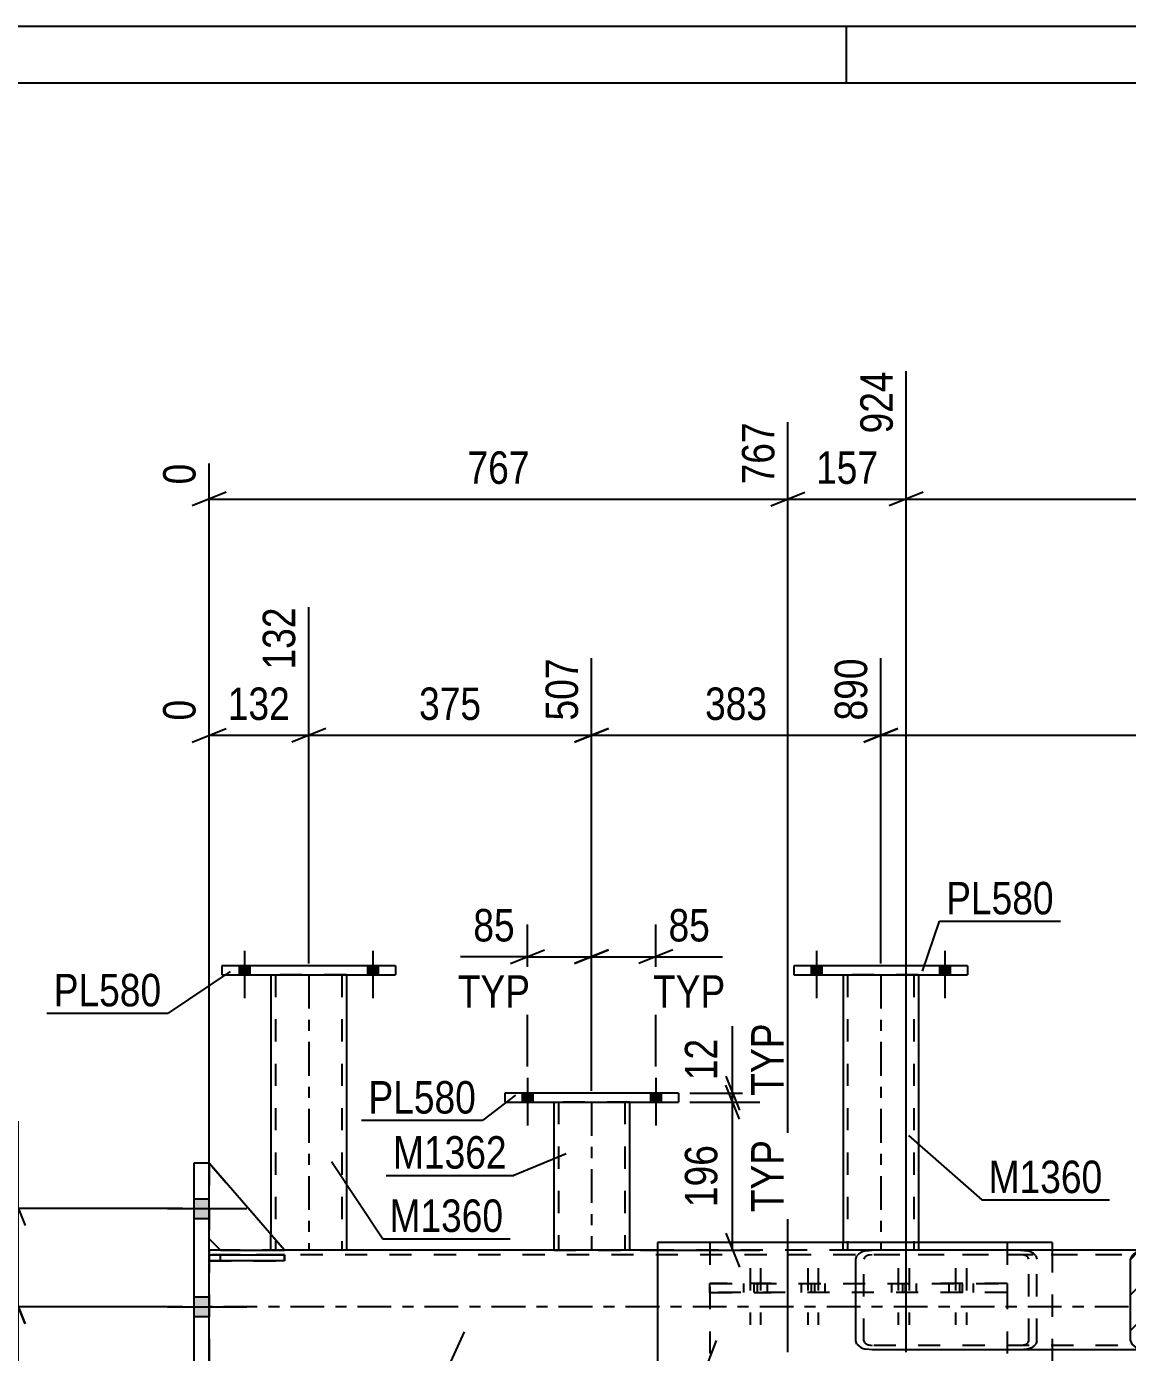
# Model space of a CAD drawing. Header units: millimetres. Extents: x -563 to 626, y -882 to -41.
# Drawn here: x -76.3 to 21, y -157.6 to -40.5 of the extents above; entities that cross this region are included whole.
import ezdxf

# ---------------------------------------------------------------- set-up
doc = ezdxf.new("R2010")
doc.units = ezdxf.units.MM
doc.linetypes.add('DXK_LINE_DOT2', pattern=[3.9198, 1.9599, -1.9599])
doc.linetypes.add('DXK_LINE_DOT3', pattern=[5.9187, 2.979, -0.9799, 0.9799, -0.9799])
doc.styles.add('Arial Narrow', font='ARIALN.TTF', dxfattribs={"height": 0.2})

# ---------------------------------------------------------------- blocks, each defined once
blk = doc.blocks.new('Unknown-761534688-1134')
at = {"color": 5, "linetype": 'Continuous'}
for p, q in [((626.16, -40.53), (-562.84, -40.53)), ((-3.84, -45.53), (-3.84, -40.53)), ((621.16, -45.53), (-557.84, -45.53))]:
    blk.add_line(p, q, dxfattribs=at)
blk = doc.blocks.new('Bolt-761534688-1279 - 1255')
at = {"linetype": 'Continuous'}
for points in [[(-31.55, -134.66), (-32.49, -134.66), (-32.49, -135.46), (-31.55, -135.46)], [(-31.55, -134.66), (-32.49, -134.66), (-32.49, -135.46), (-31.55, -135.46)], [(-20.22, -134.66), (-21.15, -134.66), (-21.15, -135.46), (-20.22, -135.46)], [(-20.22, -134.66), (-21.15, -134.66), (-21.15, -135.46), (-20.22, -135.46)]]:
    blk.add_hatch(color=1, dxfattribs=at).paths.add_polyline_path(points)
at = {"color": 1, "linetype": 'Continuous'}
for p, q in [((-32.02, -133.32), (-32.02, -137.52)), ((-32.02, -133.32), (-32.02, -137.52)), ((-20.69, -133.32), (-20.69, -137.52)), ((-20.69, -133.32), (-20.69, -137.52)), ((-32.49, -134.66), (-32.49, -135.46)), ((-32.49, -134.66), (-32.49, -135.46)), ((-31.55, -134.66), (-31.55, -135.46)), ((-31.55, -134.66), (-31.55, -135.46)), ((-21.15, -134.66), (-21.15, -135.46)), ((-21.15, -134.66), (-21.15, -135.46)), ((-20.22, -134.66), (-20.22, -135.46)), ((-20.22, -134.66), (-20.22, -135.46))]:
    blk.add_line(p, q, dxfattribs=at)
blk = doc.blocks.new('Bolt-761534688-1282 - 1255')
at = {"linetype": 'Continuous'}
for points in [[(-61.47, -143.99), (-61.47, -145.73), (-60.13, -145.73), (-60.13, -143.99)], [(-61.47, -143.99), (-61.47, -145.73), (-60.13, -145.73), (-60.13, -143.99)], [(-61.47, -143.99), (-61.47, -145.73), (-60.13, -145.73), (-60.13, -143.99)], [(-61.47, -152.66), (-61.47, -154.39), (-60.13, -154.39), (-60.13, -152.66)], [(-61.47, -152.66), (-61.47, -154.39), (-60.13, -154.39), (-60.13, -152.66)], [(-61.47, -161.33), (-61.47, -163.06), (-60.13, -163.06), (-60.13, -161.33)], [(-61.47, -161.33), (-61.47, -163.06), (-60.13, -163.06), (-60.13, -161.33)], [(-61.47, -161.33), (-61.47, -163.06), (-60.13, -163.06), (-60.13, -161.33)]]:
    blk.add_hatch(color=1, dxfattribs=at).paths.add_polyline_path(points)
at = {"color": 1, "linetype": 'Continuous'}
for p, q in [((-63.8, -144.86), (-56.8, -144.86)), ((-63.8, -144.86), (-56.8, -144.86)), ((-63.8, -144.86), (-56.8, -144.86)), ((-61.47, -143.99), (-60.13, -143.99)), ((-61.47, -143.99), (-60.13, -143.99)), ((-61.47, -143.99), (-60.13, -143.99)), ((-61.47, -145.73), (-60.13, -145.73)), ((-61.47, -145.73), (-60.13, -145.73)), ((-61.47, -145.73), (-60.13, -145.73)), ((-61.47, -152.66), (-60.13, -152.66)), ((-61.47, -152.66), (-60.13, -152.66)), ((-63.8, -153.53), (-56.8, -153.53)), ((-63.8, -153.53), (-56.8, -153.53)), ((-61.47, -154.39), (-60.13, -154.39)), ((-61.47, -154.39), (-60.13, -154.39)), ((-61.47, -161.33), (-60.13, -161.33)), ((-61.47, -161.33), (-60.13, -161.33)), ((-61.47, -161.33), (-60.13, -161.33)), ((-63.8, -162.19), (-56.8, -162.19)), ((-63.8, -162.19), (-56.8, -162.19)), ((-63.8, -162.19), (-56.8, -162.19)), ((-61.47, -163.06), (-60.13, -163.06)), ((-61.47, -163.06), (-60.13, -163.06)), ((-61.47, -163.06), (-60.13, -163.06))]:
    blk.add_line(p, q, dxfattribs=at)
blk = doc.blocks.new('Bolt-761534688-1283 - 1255')
at = {"linetype": 'Continuous'}
for points in [[(-56.53, -123.43), (-57.47, -123.43), (-57.47, -124.23), (-56.53, -124.23)], [(-56.53, -123.43), (-57.47, -123.43), (-57.47, -124.23), (-56.53, -124.23)], [(-45.2, -123.43), (-46.13, -123.43), (-46.13, -124.23), (-45.2, -124.23)], [(-45.2, -123.43), (-46.13, -123.43), (-46.13, -124.23), (-45.2, -124.23)]]:
    blk.add_hatch(color=1, dxfattribs=at).paths.add_polyline_path(points)
at = {"color": 1, "linetype": 'Continuous'}
for p, q in [((-57, -122.1), (-57, -126.3)), ((-57, -122.1), (-57, -126.3)), ((-45.67, -122.1), (-45.67, -126.3)), ((-45.67, -122.1), (-45.67, -126.3)), ((-57.47, -123.43), (-57.47, -124.23)), ((-57.47, -123.43), (-57.47, -124.23)), ((-56.53, -123.43), (-56.53, -124.23)), ((-56.53, -123.43), (-56.53, -124.23)), ((-46.13, -123.43), (-46.13, -124.23)), ((-46.13, -123.43), (-46.13, -124.23)), ((-45.2, -123.43), (-45.2, -124.23)), ((-45.2, -123.43), (-45.2, -124.23))]:
    blk.add_line(p, q, dxfattribs=at)
blk = doc.blocks.new('Bolt-761534688-1293 - 1255')
at = {"color": 1, "linetype": 'DXK_LINE_DOT2'}
for p, q in [((0.73, -150.12), (0.73, -155.12)), ((1.7, -150.12), (1.7, -155.12)), ((5.78, -150.12), (5.78, -155.12)), ((6.75, -150.12), (6.75, -155.12)), ((0.13, -151.46), (0.13, -152.26)), ((1.1, -151.46), (1.1, -152.26)), ((1.33, -151.46), (1.33, -152.26)), ((2.3, -151.46), (2.3, -152.26)), ((5.18, -151.46), (5.18, -152.26)), ((6.15, -151.46), (6.15, -152.26)), ((6.38, -151.46), (6.38, -152.26)), ((7.35, -151.46), (7.35, -152.26))]:
    blk.add_line(p, q, dxfattribs=at)
blk = doc.blocks.new('Bolt-761534688-1295 - 1255')
at = {"color": 1, "linetype": 'DXK_LINE_DOT2'}
for p, q in [((-12.34, -150.12), (-12.34, -155.12)), ((-11.44, -150.12), (-11.44, -155.12)), ((-7.26, -150.12), (-7.26, -155.12)), ((-6.35, -150.12), (-6.35, -155.12)), ((-12.94, -151.46), (-12.94, -152.26)), ((-12.04, -151.46), (-12.04, -152.26)), ((-11.74, -151.46), (-11.74, -152.26)), ((-10.84, -151.46), (-10.84, -152.26)), ((-7.86, -151.46), (-7.86, -152.26)), ((-6.95, -151.46), (-6.95, -152.26)), ((-6.66, -151.46), (-6.66, -152.26)), ((-5.75, -151.46), (-5.75, -152.26))]:
    blk.add_line(p, q, dxfattribs=at)
blk = doc.blocks.new('Bolt-761534688-1296 - 1255')
at = {"linetype": 'Continuous'}
for points in [[(-6.02, -123.43), (-6.95, -123.43), (-6.95, -124.23), (-6.02, -124.23)], [(-6.02, -123.43), (-6.95, -123.43), (-6.95, -124.23), (-6.02, -124.23)], [(5.31, -123.43), (4.38, -123.43), (4.38, -124.23), (5.31, -124.23)], [(5.31, -123.43), (4.38, -123.43), (4.38, -124.23), (5.31, -124.23)]]:
    blk.add_hatch(color=1, dxfattribs=at).paths.add_polyline_path(points)
at = {"color": 1, "linetype": 'Continuous'}
for p, q in [((-6.49, -122.1), (-6.49, -126.3)), ((-6.49, -122.1), (-6.49, -126.3)), ((4.85, -122.1), (4.85, -126.3)), ((4.85, -122.1), (4.85, -126.3)), ((-6.95, -123.43), (-6.95, -124.23)), ((-6.95, -123.43), (-6.95, -124.23)), ((-6.02, -123.43), (-6.02, -124.23)), ((-6.02, -123.43), (-6.02, -124.23)), ((4.38, -123.43), (4.38, -124.23)), ((4.38, -123.43), (4.38, -124.23)), ((5.31, -123.43), (5.31, -124.23)), ((5.31, -123.43), (5.31, -124.23))]:
    blk.add_line(p, q, dxfattribs=at)
blk = doc.blocks.new('Part-761534688-1363 - 1255')
at = {"color": 2, "linetype": 'Continuous'}
for p, q in [((-59, -123.43), (-59, -124.23)), ((-43.67, -123.43), (-59, -123.43)), ((-43.67, -123.43), (-43.67, -124.23)), ((-59, -124.23), (-43.67, -124.23))]:
    blk.add_line(p, q, dxfattribs=at)
blk = doc.blocks.new('Part-761534688-1307 - 1255')
at = {"color": 7, "linetype": 'DXK_LINE_DOT2'}
for p, q in [((-10.46, -151.46), (-15.91, -151.46)), ((-15.91, -151.46), (-15.91, -151.46)), ((-15.91, -151.46), (10.34, -151.46)), ((-15.91, -152.26), (-15.91, -151.46)), ((10.34, -151.46), (4.42, -151.46)), ((10.34, -151.46), (10.34, -151.46)), ((10.34, -151.46), (10.34, -152.26)), ((10.34, -152.26), (-15.91, -152.26)), ((-15.91, -152.26), (-15.91, -152.26)), ((-15.91, -152.26), (-10.46, -152.26)), ((10.34, -152.26), (4.42, -152.26))]:
    blk.add_line(p, q, dxfattribs=at)
blk = doc.blocks.new('Part-761534688-1378 - 1255')
at = {"color": 2, "linetype": 'Continuous'}
for p, q in [((-54.67, -124.23), (-54.67, -147.15)), ((-48, -124.23), (-48, -148.53)), ((-48.06, -148.53), (-53.47, -148.53)), ((-48, -148.53), (-48.06, -148.53))]:
    blk.add_line(p, q, dxfattribs=at)
at = {"color": 7, "linetype": 'DXK_LINE_DOT2'}
for p, q in [((-48, -124.23), (-54.67, -124.23)), ((-54.67, -124.23), (-54.61, -124.23)), ((-54.27, -124.23), (-54.27, -148.53)), ((-48.4, -124.23), (-48.4, -148.53)), ((-54.67, -148.53), (-54.67, -147.15)), ((-53.47, -148.53), (-54.67, -148.53)), ((-54.67, -148.53), (-54.61, -148.53)), ((-54.27, -148.53), (-54.24, -148.53))]:
    blk.add_line(p, q, dxfattribs=at)
at = {"color": 7, "linetype": 'DXK_LINE_DOT3'}
blk.add_line((-51.33, -124.23), (-51.33, -148.53), dxfattribs=at)
blk = doc.blocks.new('Part-761534688-1315 - 1255')
at = {"color": 2, "linetype": 'Continuous'}
for p, q in [((-60.13, -148.93), (-53.47, -148.93)), ((-60.13, -149.46), (-60.13, -148.93)), ((-53.47, -149.46), (-60.13, -149.46)), ((-53.47, -148.93), (-53.47, -149.46))]:
    blk.add_line(p, q, dxfattribs=at)
at = {"color": 7, "linetype": 'DXK_LINE_DOT2'}
blk.add_line((-59.13, -149.46), (-59.13, -148.93), dxfattribs=at)
blk = doc.blocks.new('Part-761534688-1317 - 1255')
at = {"color": 7, "linetype": 'DXK_LINE_DOT2'}
for p, q in [((-53.47, -148.93), (-60.13, -148.93)), ((-60.13, -148.93), (-60.13, -149.46)), ((-60.13, -149.46), (-53.47, -149.46)), ((-59.13, -149.46), (-59.13, -148.93)), ((-53.47, -149.46), (-53.47, -148.93))]:
    blk.add_line(p, q, dxfattribs=at)
blk = doc.blocks.new('Part-761534688-1318 - 1255')
at = {"color": 7, "linetype": 'DXK_LINE_DOT2'}
for p, q in [((-53.47, -148.53), (-60.13, -140.86)), ((-60.13, -140.86), (-60.13, -147.53)), ((-60.13, -147.53), (-59.13, -148.53)), ((-59.13, -148.53), (-53.47, -148.53))]:
    blk.add_line(p, q, dxfattribs=at)
blk = doc.blocks.new('Part-761534688-1628 - 1255')
at = {"color": 2, "linetype": 'Continuous'}
for p, q in [((-15.91, -147.86), (-15.91, -147.86)), ((-4.15, -147.86), (-15.91, -147.86)), ((10.34, -147.86), (2.51, -147.86)), ((10.34, -147.86), (10.34, -147.86))]:
    blk.add_line(p, q, dxfattribs=at)
at = {"color": 7, "linetype": 'DXK_LINE_DOT2'}
for p, q in [((-15.91, -147.86), (-15.91, -159.19)), ((2.51, -147.86), (-4.15, -147.86)), ((10.34, -147.86), (10.34, -159.19)), ((-15.91, -159.19), (10.34, -159.19))]:
    blk.add_line(p, q, dxfattribs=at)
blk = doc.blocks.new('Part-761534688-1396 - 1255')
at = {"color": 2, "linetype": 'Continuous'}
for p, q in [((-59.13, -148.53), (-60.13, -148.53)), ((-20.53, -148.53), (-53.47, -148.53))]:
    blk.add_line(p, q, dxfattribs=at)
at = {"color": 7, "linetype": 'DXK_LINE_DOT2'}
for p, q in [((-60.13, -148.53), (-60.13, -158.53)), ((-53.47, -148.53), (-59.13, -148.53)), ((35.81, -148.53), (-20.53, -148.53)), ((228.22, -148.93), (-60.13, -148.93))]:
    blk.add_line(p, q, dxfattribs=at)
at = {"color": 7, "linetype": 'DXK_LINE_DOT3'}
blk.add_line((228.22, -153.53), (-60.13, -153.53), dxfattribs=at)
blk = doc.blocks.new('Part-761534688-1400 - 1255')
at = {"color": 2, "linetype": 'Continuous'}
for p, q in [((-53.47, -148.53), (-60.13, -140.86)), ((-60.13, -147.53), (-59.13, -148.53)), ((-59.13, -148.53), (-53.47, -148.53))]:
    blk.add_line(p, q, dxfattribs=at)
at = {"color": 7, "linetype": 'DXK_LINE_DOT2'}
blk.add_line((-60.13, -140.86), (-60.13, -147.53), dxfattribs=at)
blk = doc.blocks.new('Part-761534688-1434 - 1255')
at = {"color": 2, "linetype": 'Continuous'}
for p, q in [((-29.69, -135.46), (-29.69, -148.53)), ((-23.02, -135.46), (-23.02, -148.53))]:
    blk.add_line(p, q, dxfattribs=at)
at = {"color": 7, "linetype": 'DXK_LINE_DOT2'}
for p, q in [((-23.02, -135.46), (-29.69, -135.46)), ((-29.69, -135.46), (-29.63, -135.46)), ((-29.29, -135.46), (-29.29, -148.53)), ((-23.42, -135.46), (-23.42, -148.53)), ((-29.69, -148.53), (-29.69, -148.53)), ((-29.69, -148.53), (-23.02, -148.53)), ((-29.69, -148.53), (-29.63, -148.53)), ((-23.02, -148.53), (-23.02, -148.53)), ((-23.02, -148.53), (-23.02, -148.53))]:
    blk.add_line(p, q, dxfattribs=at)
at = {"color": 7, "linetype": 'DXK_LINE_DOT3'}
blk.add_line((-26.35, -135.46), (-26.35, -148.53), dxfattribs=at)
blk = doc.blocks.new('Part-761534688-1439 - 1255')
at = {"color": 2, "linetype": 'Continuous'}
for p, q in [((-34.02, -134.66), (-34.02, -135.46)), ((-18.69, -134.66), (-34.02, -134.66)), ((-34.02, -135.46), (-18.69, -135.46)), ((-18.69, -134.66), (-18.69, -135.46))]:
    blk.add_line(p, q, dxfattribs=at)
blk = doc.blocks.new('Part-761534688-1470 - 1255')
at = {"color": 2, "linetype": 'Continuous'}
for p, q in [((-20.53, -147.86), (-20.53, -159.19)), ((14.31, -147.86), (-20.53, -147.86)), ((14.31, -147.86), (14.31, -148.53)), ((14.31, -157.33), (14.31, -159.19)), ((14.31, -159.19), (-20.53, -159.19))]:
    blk.add_line(p, q, dxfattribs=at)
at = {"color": 7, "linetype": 'DXK_LINE_DOT2'}
blk.add_line((14.31, -148.53), (14.31, -157.33), dxfattribs=at)
blk = doc.blocks.new('Part-761534688-1485 - 1255')
at = {"color": 2, "linetype": 'Continuous'}
for p, q in [((-61.47, -140.86), (-61.47, -166.19)), ((-60.13, -140.86), (-61.47, -140.86)), ((-60.13, -166.19), (-60.13, -140.86)), ((-61.47, -166.19), (-60.13, -166.19))]:
    blk.add_line(p, q, dxfattribs=at)
blk = doc.blocks.new('Part-761534688-1623 - 1255')
at = {"linetype": 'Continuous'}
h = blk.add_hatch(dxfattribs=at)
h.set_pattern_fill('', scale=0.7, style=0, pattern_type=0)
h.set_pattern_definition([(45, (21.2458, -149.327), (-1.57154, 1.57154), [])])
h.paths.add_polyline_path([(21.36, -149.02), (21.25, -149.33), (21.25, -156.53), (21.36, -156.83), (21.67, -157.09), (22.14, -157.27), (22.7, -157.33), (35.8, -157.33), (36.36, -157.27), (36.83, -157.09), (37.15, -156.83), (37.26, -156.53), (37.26, -149.33), (37.15, -149.02), (36.83, -148.76), (36.36, -148.59), (35.8, -148.53), (22.7, -148.53), (22.14, -148.59), (21.67, -148.76)])
h.paths.add_polyline_path([(22.42, -148.96), (22.7, -148.93), (35.8, -148.93), (36.08, -148.96), (36.32, -149.04), (36.48, -149.17), (36.53, -149.33), (36.53, -156.53), (36.48, -156.68), (36.32, -156.81), (36.08, -156.9), (35.8, -156.93), (22.7, -156.93), (22.42, -156.9), (22.19, -156.81), (22.03, -156.68), (21.97, -156.53), (21.97, -149.33), (22.03, -149.17), (22.19, -149.04)])
at = {"color": 2, "linetype": 'Continuous'}
for p, q in [((-2.13, -148.59), (-1.58, -148.53)), ((22.7, -148.53), (-1.58, -148.53)), ((22.7, -148.53), (22.14, -148.59)), ((22.7, -148.53), (35.8, -148.53)), ((36.36, -148.59), (35.8, -148.53)), ((-3.03, -149.33), (-2.92, -149.02)), ((-3.03, -156.53), (-3.03, -149.33)), ((21.36, -149.02), (21.25, -149.33)), ((21.25, -156.53), (21.25, -149.33)), ((21.97, -149.33), (22.03, -149.17)), ((21.97, -156.53), (21.97, -149.33)), ((22.42, -148.96), (22.7, -148.93)), ((22.7, -148.93), (35.8, -148.93)), ((35.8, -148.93), (36.08, -148.96)), ((36.48, -149.17), (36.53, -149.33)), ((36.53, -156.53), (36.53, -149.33)), ((37.26, -149.33), (37.15, -149.02)), ((37.26, -156.53), (37.26, -149.33)), ((-2.92, -156.83), (-3.03, -156.53)), ((21.25, -156.53), (21.36, -156.83)), ((22.03, -156.68), (21.97, -156.53)), ((36.53, -156.53), (36.48, -156.68)), ((37.15, -156.83), (37.26, -156.53)), ((-1.58, -157.33), (-2.13, -157.27)), ((22.7, -157.33), (-1.58, -157.33)), ((22.14, -157.27), (22.7, -157.33)), ((22.7, -156.93), (22.42, -156.9)), ((22.7, -156.93), (35.8, -156.93)), ((22.7, -157.33), (35.8, -157.33)), ((36.08, -156.9), (35.8, -156.93)), ((35.8, -157.33), (36.36, -157.27))]:
    blk.add_line(p, q, dxfattribs=at)
at = {"color": 7, "linetype": 'DXK_LINE_DOT2'}
for p, q in [((11.52, -148.53), (12.08, -148.59)), ((35.8, -148.53), (22.7, -148.53)), ((-2.25, -149.17), (-2.3, -149.33)), ((-2.3, -156.53), (-2.3, -149.33)), ((-1.58, -148.93), (-1.86, -148.96)), ((35.8, -148.93), (-1.58, -148.93)), ((11.8, -148.96), (11.52, -148.93)), ((12.25, -149.33), (12.2, -149.17)), ((12.25, -156.53), (12.25, -149.33)), ((12.87, -149.02), (12.98, -149.33)), ((12.98, -156.53), (12.98, -149.33)), ((-2.3, -156.53), (-2.25, -156.68)), ((12.2, -156.68), (12.25, -156.53)), ((12.98, -156.53), (12.87, -156.83)), ((-1.86, -156.9), (-1.58, -156.93)), ((35.8, -156.93), (-1.58, -156.93)), ((11.52, -156.93), (11.8, -156.9)), ((12.08, -157.27), (11.52, -157.33)), ((35.8, -157.33), (22.7, -157.33))]:
    blk.add_line(p, q, dxfattribs=at)
at = {"color": 2, "linetype": 'Continuous'}
for centre, radius, start, end in [((-1.91, -149.93), 1.36, 99.5182, 138.0638), ((22.37, -149.93), 1.36, 99.5182, 138.0638), ((36.14, -149.93), 1.36, 41.9363, 80.4819), ((22.54, -149.63), 0.681, 99.5182, 138.0638), ((35.97, -149.63), 0.681, 41.9363, 80.4819), ((22.54, -156.22), 0.681, 221.9363, 260.4819), ((35.97, -156.22), 0.681, 279.5182, 318.0638), ((-1.91, -155.92), 1.36, 221.9363, 260.4819), ((22.37, -155.92), 1.36, 221.9363, 260.4819), ((36.14, -155.92), 1.36, 279.5182, 318.0638)]:
    blk.add_arc(centre, radius, start, end, dxfattribs=at)
at = {"color": 7, "linetype": 'DXK_LINE_DOT2'}
for centre, radius, start, end in [((11.86, -149.93), 1.36, 41.9363, 80.4819), ((-1.74, -149.63), 0.681, 99.5182, 138.0638), ((11.69, -149.63), 0.681, 41.9363, 80.4819), ((-1.74, -156.22), 0.681, 221.9363, 260.4819), ((11.69, -156.22), 0.681, 279.5182, 318.0638), ((11.86, -155.92), 1.36, 279.5182, 318.0638)]:
    blk.add_arc(centre, radius, start, end, dxfattribs=at)
blk = doc.blocks.new('Part-761534688-1517 - 1255')
at = {"color": 2, "linetype": 'Continuous'}
for p, q in [((-8.49, -123.43), (-8.49, -124.23)), ((6.85, -123.43), (-8.49, -123.43)), ((6.85, -123.43), (6.85, -124.23)), ((-8.49, -124.23), (6.85, -124.23))]:
    blk.add_line(p, q, dxfattribs=at)
blk = doc.blocks.new('Part-761534688-1522 - 1255')
at = {"color": 2, "linetype": 'Continuous'}
for p, q in [((-4.15, -124.23), (-4.15, -147.86)), ((2.51, -124.23), (2.51, -147.86))]:
    blk.add_line(p, q, dxfattribs=at)
at = {"color": 7, "linetype": 'DXK_LINE_DOT2'}
for p, q in [((2.51, -124.23), (-4.15, -124.23)), ((-4.15, -124.23), (-4.09, -124.23)), ((-3.75, -124.23), (-3.75, -148.53)), ((2.11, -124.23), (2.11, -148.53)), ((-4.15, -148.53), (-4.15, -147.86)), ((2.51, -148.53), (-4.15, -148.53)), ((-4.09, -148.53), (-4.15, -148.53)), ((2.51, -147.86), (2.51, -148.53))]:
    blk.add_line(p, q, dxfattribs=at)
at = {"color": 7, "linetype": 'DXK_LINE_DOT3'}
blk.add_line((-0.82, -124.23), (-0.82, -148.53), dxfattribs=at)
blk = doc.blocks.new('StraightDimension-761534688-23583 - 1255')
at = {"color": 7, "linetype": 'Continuous'}
for p, q in [((-13.9, -134.66), (-13.9, -128.75)), ((-13.9, -134.66), (-13.9, -128.75)), ((-14.5, -133.16), (-13.3, -136.16)), ((-13.3, -136.96), (-14.5, -133.96)), ((-17.69, -134.66), (-11.5, -134.66)), ((-17.69, -135.46), (-11.5, -135.46)), ((-13.9, -135.46), (-13.9, -134.66))]:
    blk.add_line(p, q, dxfattribs=at)
at = {"color": 0, "linetype": 'Continuous'}
blk.add_wipeout([(-8.8, -127.91), (-13, -127.91), (-13, -135.5), (-8.8, -135.5)], dxfattribs=at)
at = {"color": 0}
blk.add_wipeout([(-14.65, -129.27), (-18.85, -129.27), (-18.85, -134.13), (-14.65, -134.13)], dxfattribs=at)
at = {"color": 3, "linetype": 'Continuous', "style": 'Arial Narrow'}
blk.add_text('TYP', height=2.863, rotation=90.0002, dxfattribs=at).set_placement((-9.4, -134.9))
at = {"color": 3, "style": 'Arial Narrow'}
blk.add_text('12', height=2.863, rotation=90.0002, dxfattribs=at).set_placement((-15.25, -133.53))
blk = doc.blocks.new('StraightDimension-761534688-23834 - 1255')
at = {"color": 7, "linetype": 'Continuous'}
for p, q in [((-26.35, -134.46), (-26.35, -119.78)), ((-20.69, -132.32), (-20.69, -119.78)), ((-27.85, -123.23), (-24.85, -122.03)), ((-26.35, -122.63), (-20.69, -122.63)), ((-19.19, -122.03), (-22.19, -123.23)), ((-20.69, -122.63), (-14.78, -122.63)), ((-20.69, -122.63), (-14.78, -122.63))]:
    blk.add_line(p, q, dxfattribs=at)
at = {"color": 0}
blk.add_wipeout([(-15.31, -121.88), (-15.31, -117.68), (-20.16, -117.68), (-20.16, -121.88)], dxfattribs=at)
at = {"color": 0, "linetype": 'Continuous'}
blk.add_wipeout([(-13.94, -127.73), (-13.94, -123.53), (-21.53, -123.53), (-21.53, -127.73)], dxfattribs=at)
at = {"color": 3, "style": 'Arial Narrow'}
blk.add_text('85', height=2.863, dxfattribs=at).set_placement((-19.56, -121.28))
at = {"color": 3, "linetype": 'Continuous', "style": 'Arial Narrow'}
blk.add_text('TYP', height=2.863, dxfattribs=at).set_placement((-20.93, -127.13))
blk = doc.blocks.new('StraightDimension-761534688-23338 - 1255')
at = {"color": 7, "linetype": 'Continuous'}
for p, q in [((-51.33, -123.23), (-51.33, -91.79)), ((-26.35, -134.46), (-26.35, -96.29)), ((-49.83, -102.48), (-52.83, -103.68)), ((-27.85, -103.68), (-24.85, -102.48)), ((-51.33, -103.08), (-26.35, -103.08))]:
    blk.add_line(p, q, dxfattribs=at)
at = {"color": 0}
blk.add_wipeout([(-35.5, -102.33), (-35.5, -98.13), (-42.19, -98.13), (-42.19, -102.33)], dxfattribs=at)
at = {"color": 3, "style": 'Arial Narrow'}
blk.add_text('375', height=2.863, dxfattribs=at).set_placement((-41.59, -101.73))
at = {"color": 0, "linetype": 'Continuous'}
blk.add_wipeout([(-26.95, -95.69), (-31.15, -95.69), (-31.15, -102.38), (-26.95, -102.38)], dxfattribs=at)
at = {"color": 3, "linetype": 'Continuous', "style": 'Arial Narrow'}
blk.add_text('507', height=2.863, rotation=90.0002, dxfattribs=at).set_placement((-27.55, -101.78))
blk = doc.blocks.new('StraightDimension-761534688-23217 - 1255')
at = {"color": 7, "linetype": 'Continuous'}
for p, q in [((-9.01, -157.53), (-9.01, -75.46)), ((-60.13, -147.53), (-60.13, -79.11)), ((-58.63, -81.64), (-61.63, -82.84)), ((-10.51, -82.84), (-7.51, -81.64)), ((-60.13, -82.24), (-9.01, -82.24))]:
    blk.add_line(p, q, dxfattribs=at)
at = {"color": 0}
blk.add_wipeout([(-31.23, -81.49), (-31.23, -77.29), (-37.91, -77.29), (-37.91, -81.49)], dxfattribs=at)
at = {"color": 3, "style": 'Arial Narrow'}
blk.add_text('767', height=2.863, dxfattribs=at).set_placement((-37.31, -80.89))
at = {"color": 0, "linetype": 'Continuous'}
for points in [[(-9.61, -74.86), (-13.81, -74.86), (-13.81, -81.54), (-9.61, -81.54)], [(-60.73, -78.51), (-64.93, -78.51), (-64.93, -81.54), (-60.73, -81.54)]]:
    blk.add_wipeout(points, dxfattribs=at)
at = {"color": 3, "linetype": 'Continuous', "style": 'Arial Narrow'}
for s, height, p in [('767', 2.863, (-10.21, -80.94)), ('0', 2.86, (-61.33, -80.94))]:
    blk.add_text(s, height=height, rotation=90.0002, dxfattribs=at).set_placement(p)
blk = doc.blocks.new('StraightDimension-761534688-23215 - 1255')
at = {"color": 7, "linetype": 'Continuous'}
for p, q in [((1.44, -157.53), (1.44, -70.96)), ((132.88, -157.53), (132.88, -73.63)), ((2.94, -81.64), (-0.06, -82.84)), ((131.38, -82.84), (134.38, -81.64)), ((1.44, -82.24), (132.88, -82.24))]:
    blk.add_line(p, q, dxfattribs=at)
at = {"color": 0}
blk.add_wipeout([(71.42, -81.49), (71.42, -77.29), (62.91, -77.29), (62.91, -81.49)], dxfattribs=at)
at = {"color": 3, "style": 'Arial Narrow'}
blk.add_text('1972', height=2.863, dxfattribs=at).set_placement((63.51, -80.89))
at = {"color": 0, "linetype": 'Continuous'}
blk.add_wipeout([(132.28, -73.03), (128.08, -73.03), (128.08, -81.54), (132.28, -81.54)], dxfattribs=at)
at = {"color": 3, "linetype": 'Continuous', "style": 'Arial Narrow'}
blk.add_text('2895', height=2.863, rotation=90.0002, dxfattribs=at).set_placement((131.68, -80.94))
blk = doc.blocks.new('StraightDimension-761534688-23337 - 1255')
at = {"color": 7, "linetype": 'Continuous'}
for p, q in [((-26.35, -134.46), (-26.35, -96.29)), ((-0.82, -123.23), (-0.82, -96.29)), ((-24.85, -102.48), (-27.85, -103.68)), ((-2.32, -103.68), (0.68, -102.48)), ((-26.35, -103.08), (-0.82, -103.08))]:
    blk.add_line(p, q, dxfattribs=at)
at = {"color": 0}
blk.add_wipeout([(-10.24, -102.33), (-10.24, -98.13), (-16.93, -98.13), (-16.93, -102.33)], dxfattribs=at)
at = {"color": 3, "style": 'Arial Narrow'}
blk.add_text('383', height=2.863, dxfattribs=at).set_placement((-16.33, -101.73))
at = {"color": 0, "linetype": 'Continuous'}
blk.add_wipeout([(-1.42, -95.69), (-5.62, -95.69), (-5.62, -102.38), (-1.42, -102.38)], dxfattribs=at)
at = {"color": 3, "linetype": 'Continuous', "style": 'Arial Narrow'}
blk.add_text('890', height=2.863, rotation=90.0002, dxfattribs=at).set_placement((-2.02, -101.78))
blk = doc.blocks.new('StraightDimension-761534688-2027 - 1255')
at = {"color": 7, "linetype": 'Continuous'}
blk.add_line((-62.47, -153.53), (-149.48, -153.53), dxfattribs=at)
blk = doc.blocks.new('StraightDimension-761534688-1849 - 1255')
at = {"color": 7, "linetype": 'Continuous'}
for p, q in [((-76.98, -144.86), (-76.98, -137.13)), ((-76.98, -144.86), (-76.98, -137.13)), ((-77.58, -143.36), (-76.38, -146.36)), ((-62.47, -144.86), (-79.83, -144.86)), ((-76.98, -153.53), (-76.98, -144.86)), ((-76.38, -155.03), (-77.58, -152.03)), ((-62.47, -153.53), (-79.83, -153.53))]:
    blk.add_line(p, q, dxfattribs=at)
at = {"color": 0}
blk.add_wipeout([(-77.73, -137.65), (-81.93, -137.65), (-81.93, -144.34), (-77.73, -144.34)], dxfattribs=at)
at = {"color": 3, "style": 'Arial Narrow'}
blk.add_text('130', height=2.863, rotation=90.0002, dxfattribs=at).set_placement((-78.33, -143.74))
blk = doc.blocks.new('StraightDimension-761534688-1859 - 1255')
at = {"color": 7, "linetype": 'Continuous'}
for p, q in [((-77.58, -152.03), (-76.38, -155.03)), ((-62.47, -153.53), (-79.83, -153.53)), ((-76.98, -162.19), (-76.98, -153.53)), ((-76.38, -163.69), (-77.58, -160.69)), ((-62.47, -162.19), (-79.83, -162.19)), ((-76.98, -162.19), (-76.98, -169.93)), ((-76.98, -162.19), (-76.98, -169.93))]:
    blk.add_line(p, q, dxfattribs=at)
at = {"color": 0}
blk.add_wipeout([(-77.73, -162.72), (-81.93, -162.72), (-81.93, -169.4), (-77.73, -169.4)], dxfattribs=at)
at = {"color": 3, "style": 'Arial Narrow'}
blk.add_text('130', height=2.863, rotation=90.0002, dxfattribs=at).set_placement((-78.33, -168.8))
blk = doc.blocks.new('StraightDimension-761534688-23216 - 1255')
at = {"color": 7, "linetype": 'Continuous'}
for p, q in [((1.44, -157.53), (1.44, -70.96)), ((-9.01, -157.53), (-9.01, -75.46)), ((-10.51, -82.84), (-7.51, -81.64)), ((2.94, -81.64), (-0.06, -82.84)), ((-9.01, -82.24), (1.44, -82.24))]:
    blk.add_line(p, q, dxfattribs=at)
at = {"color": 0}
blk.add_wipeout([(-0.44, -81.49), (-0.44, -77.29), (-7.13, -77.29), (-7.13, -81.49)], dxfattribs=at)
at = {"color": 3, "style": 'Arial Narrow'}
blk.add_text('157', height=2.863, dxfattribs=at).set_placement((-6.53, -80.89))
at = {"color": 0, "linetype": 'Continuous'}
blk.add_wipeout([(0.84, -70.36), (-3.36, -70.36), (-3.36, -77.04), (0.84, -77.04)], dxfattribs=at)
at = {"color": 3, "linetype": 'Continuous', "style": 'Arial Narrow'}
blk.add_text('924', height=2.863, rotation=90.0002, dxfattribs=at).set_placement((0.24, -76.44))
blk = doc.blocks.new('StraightDimension-761534688-23336 - 1255')
at = {"color": 7, "linetype": 'Continuous'}
for p, q in [((58.78, -122.19), (58.78, -94.47)), ((-0.82, -123.23), (-0.82, -96.29)), ((0.68, -102.48), (-2.32, -103.68)), ((57.28, -103.68), (60.28, -102.48)), ((-0.82, -103.08), (58.78, -103.08))]:
    blk.add_line(p, q, dxfattribs=at)
at = {"color": 0}
blk.add_wipeout([(32.32, -102.33), (32.32, -98.13), (25.64, -98.13), (25.64, -102.33)], dxfattribs=at)
at = {"color": 3, "style": 'Arial Narrow'}
blk.add_text('894', height=2.863, dxfattribs=at).set_placement((26.24, -101.73))
at = {"color": 0, "linetype": 'Continuous'}
blk.add_wipeout([(58.18, -93.87), (53.98, -93.87), (53.98, -102.38), (58.18, -102.38)], dxfattribs=at)
at = {"color": 3, "linetype": 'Continuous', "style": 'Arial Narrow'}
blk.add_text('1784', height=2.863, rotation=90.0002, dxfattribs=at).set_placement((57.58, -101.78))
blk = doc.blocks.new('StraightDimension-761534688-23339 - 1255')
at = {"color": 7, "linetype": 'Continuous'}
for p, q in [((-51.33, -123.23), (-51.33, -91.79)), ((-60.13, -147.53), (-60.13, -99.95)), ((-61.63, -103.68), (-58.63, -102.48)), ((-49.83, -102.48), (-52.83, -103.68)), ((-60.13, -103.08), (-51.33, -103.08))]:
    blk.add_line(p, q, dxfattribs=at)
at = {"color": 0}
blk.add_wipeout([(-52.39, -102.33), (-52.39, -98.13), (-59.08, -98.13), (-59.08, -102.33)], dxfattribs=at)
at = {"color": 0, "linetype": 'Continuous'}
blk.add_wipeout([(-60.73, -99.35), (-64.93, -99.35), (-64.93, -102.38), (-60.73, -102.38)], dxfattribs=at)
at = {"color": 3, "style": 'Arial Narrow'}
blk.add_text('132', height=2.863, dxfattribs=at).set_placement((-58.48, -101.73))
at = {"color": 3, "linetype": 'Continuous', "style": 'Arial Narrow'}
blk.add_text('0', height=2.86, rotation=90.0002, dxfattribs=at).set_placement((-61.33, -101.78))
at = {"color": 0, "linetype": 'Continuous'}
blk.add_wipeout([(-51.93, -91.19), (-56.13, -91.19), (-56.13, -97.88), (-51.93, -97.88)], dxfattribs=at)
at = {"color": 3, "linetype": 'Continuous', "style": 'Arial Narrow'}
blk.add_text('132', height=2.863, rotation=90.0002, dxfattribs=at).set_placement((-52.53, -97.28))
blk = doc.blocks.new('StraightDimension-761534688-23584 - 1255')
at = {"color": 7, "linetype": 'Continuous'}
for p, q in [((-13.3, -136.96), (-14.5, -133.96)), ((-17.69, -135.46), (-11.5, -135.46)), ((-13.9, -148.53), (-13.9, -135.46)), ((-14.5, -147.03), (-13.3, -150.03)), ((-22.02, -148.53), (-11.5, -148.53))]:
    blk.add_line(p, q, dxfattribs=at)
at = {"color": 0}
blk.add_wipeout([(-14.65, -138.65), (-18.85, -138.65), (-18.85, -145.33), (-14.65, -145.33)], dxfattribs=at)
at = {"color": 0, "linetype": 'Continuous'}
blk.add_wipeout([(-8.8, -138.2), (-13, -138.2), (-13, -145.79), (-8.8, -145.79)], dxfattribs=at)
at = {"color": 3, "linetype": 'Continuous', "style": 'Arial Narrow'}
blk.add_text('TYP', height=2.863, rotation=90.0002, dxfattribs=at).set_placement((-9.4, -145.19))
at = {"color": 3, "style": 'Arial Narrow'}
blk.add_text('196', height=2.863, rotation=90.0002, dxfattribs=at).set_placement((-15.25, -144.73))
blk = doc.blocks.new('StraightDimension-761534688-23835 - 1255')
at = {"color": 7, "linetype": 'Continuous'}
for p, q in [((-32.02, -132.32), (-32.02, -119.78)), ((-26.35, -134.46), (-26.35, -119.78)), ((-32.02, -122.63), (-37.93, -122.63)), ((-32.02, -122.63), (-37.93, -122.63)), ((-33.52, -123.23), (-30.52, -122.03)), ((-32.02, -122.63), (-26.35, -122.63)), ((-24.85, -122.03), (-27.85, -123.23))]:
    blk.add_line(p, q, dxfattribs=at)
at = {"color": 0}
blk.add_wipeout([(-32.55, -121.88), (-32.55, -117.68), (-37.4, -117.68), (-37.4, -121.88)], dxfattribs=at)
at = {"color": 0, "linetype": 'Continuous'}
blk.add_wipeout([(-31.18, -127.73), (-31.18, -123.53), (-38.77, -123.53), (-38.77, -127.73)], dxfattribs=at)
at = {"color": 3, "style": 'Arial Narrow'}
blk.add_text('85', height=2.863, dxfattribs=at).set_placement((-36.8, -121.28))
at = {"color": 3, "linetype": 'Continuous', "style": 'Arial Narrow'}
blk.add_text('TYP', height=2.863, dxfattribs=at).set_placement((-38.17, -127.13))
blk = doc.blocks.new('Mark-761534688-1392 - 1255')
at = {"color": 30, "linetype": 'Continuous'}
for p in [(-37.6, -155.73), (-54.89, -169.33)]:
    blk.add_line(p, (-43.83, -169.33), dxfattribs=at)
at = {"color": 0}
blk.add_wipeout([(-44.43, -168.73), (-44.43, -165.73), (-54.29, -165.73), (-54.29, -168.73)], dxfattribs=at)
blk.add_wipeout([(-44.43, -168.73), (-44.43, -165.73), (-54.29, -165.73), (-54.29, -168.73)], dxfattribs=at)
at = {"color": 3, "style": 'Arial Narrow'}
blk.add_text('TR666', height=2.863, dxfattribs=at).set_placement((-54.29, -168.73))
blk = doc.blocks.new('Mark-761534688-1359 - 1255')
at = {"color": 30, "linetype": 'Continuous'}
for p in [(-58.27, -123.93), (-74.45, -127.61)]:
    blk.add_line(p, (-63.75, -127.61), dxfattribs=at)
at = {"color": 0}
blk.add_wipeout([(-64.35, -127.01), (-64.35, -124.01), (-73.85, -124.01), (-73.85, -127.01)], dxfattribs=at)
blk.add_wipeout([(-64.35, -127.01), (-64.35, -124.01), (-73.85, -124.01), (-73.85, -127.01)], dxfattribs=at)
at = {"color": 3, "style": 'Arial Narrow'}
blk.add_text('PL580', height=2.863, dxfattribs=at).set_placement((-73.85, -127.01))
blk = doc.blocks.new('Mark-761534688-1374 - 1255')
at = {"color": 30, "linetype": 'Continuous'}
for p, q in [((-49.32, -140.7), (-44.8, -147.52)), ((-44.8, -147.52), (-33.55, -147.52))]:
    blk.add_line(p, q, dxfattribs=at)
at = {"color": 0}
blk.add_wipeout([(-34.15, -146.92), (-34.15, -143.92), (-44.2, -143.92), (-44.2, -146.92)], dxfattribs=at)
blk.add_wipeout([(-34.15, -146.92), (-34.15, -143.92), (-44.2, -143.92), (-44.2, -146.92)], dxfattribs=at)
at = {"color": 3, "style": 'Arial Narrow'}
blk.add_text('M1360', height=2.863, dxfattribs=at).set_placement((-44.2, -146.92))
blk = doc.blocks.new('Mark-761534688-1624 - 1255')
at = {"color": 30, "linetype": 'DXK_LINE_DOT2'}
for p in [(-15.36, -156.51), (-30.54, -168.4)]:
    blk.add_line(p, (-19.84, -168.4), dxfattribs=at)
at = {"color": 0}
blk.add_wipeout([(-20.44, -167.8), (-20.44, -164.8), (-29.94, -164.8), (-29.94, -167.8)], dxfattribs=at)
blk.add_wipeout([(-20.44, -167.8), (-20.44, -164.8), (-29.94, -164.8), (-29.94, -167.8)], dxfattribs=at)
at = {"color": 3, "style": 'Arial Narrow'}
blk.add_text('PL248', height=2.863, dxfattribs=at).set_placement((-29.94, -167.8))
blk = doc.blocks.new('Mark-761534688-1430 - 1255')
at = {"color": 30, "linetype": 'Continuous'}
for p in [(-28.61, -140.03), (-44.49, -141.93)]:
    blk.add_line(p, (-33.23, -141.93), dxfattribs=at)
at = {"color": 0}
blk.add_wipeout([(-33.83, -141.33), (-33.83, -138.33), (-43.89, -138.33), (-43.89, -141.33)], dxfattribs=at)
blk.add_wipeout([(-33.83, -141.33), (-33.83, -138.33), (-43.89, -138.33), (-43.89, -141.33)], dxfattribs=at)
at = {"color": 3, "style": 'Arial Narrow'}
blk.add_text('M1362', height=2.863, dxfattribs=at).set_placement((-43.89, -141.33))
blk = doc.blocks.new('Mark-761534688-1435 - 1255')
at = {"color": 30, "linetype": 'Continuous'}
for p in [(-33.06, -134.86), (-46.66, -137.07)]:
    blk.add_line(p, (-35.95, -137.07), dxfattribs=at)
at = {"color": 0}
blk.add_wipeout([(-36.55, -136.47), (-36.55, -133.47), (-46.06, -133.47), (-46.06, -136.47)], dxfattribs=at)
blk.add_wipeout([(-36.55, -136.47), (-36.55, -133.47), (-46.06, -133.47), (-46.06, -136.47)], dxfattribs=at)
at = {"color": 3, "style": 'Arial Narrow'}
blk.add_text('PL580', height=2.863, dxfattribs=at).set_placement((-46.06, -136.47))
blk = doc.blocks.new('Mark-761534688-1513 - 1255')
at = {"color": 30, "linetype": 'Continuous'}
for p, q in [((2.87, -123.9), (4.36, -119.49)), ((4.36, -119.49), (15.07, -119.49))]:
    blk.add_line(p, q, dxfattribs=at)
at = {"color": 0}
blk.add_wipeout([(14.47, -118.89), (14.47, -115.89), (4.96, -115.89), (4.96, -118.89)], dxfattribs=at)
blk.add_wipeout([(14.47, -118.89), (14.47, -115.89), (4.96, -115.89), (4.96, -118.89)], dxfattribs=at)
at = {"color": 3, "style": 'Arial Narrow'}
blk.add_text('PL580', height=2.863, dxfattribs=at).set_placement((4.96, -118.89))
blk = doc.blocks.new('Mark-761534688-1518 - 1255')
at = {"color": 30, "linetype": 'Continuous'}
for p, q in [((1.64, -138.41), (8.11, -144.09)), ((8.11, -144.09), (19.37, -144.09))]:
    blk.add_line(p, q, dxfattribs=at)
at = {"color": 0}
blk.add_wipeout([(18.77, -143.49), (18.77, -140.49), (8.71, -140.49), (8.71, -143.49)], dxfattribs=at)
blk.add_wipeout([(18.77, -143.49), (18.77, -140.49), (8.71, -140.49), (8.71, -143.49)], dxfattribs=at)
at = {"color": 3, "style": 'Arial Narrow'}
blk.add_text('M1360', height=2.863, dxfattribs=at).set_placement((8.71, -143.49))

msp = doc.modelspace()

# ---------------------------------------------------------------- block references
for name in ['Unknown-761534688-1134', 'Bolt-761534688-1283 - 1255', 'Bolt-761534688-1296 - 1255', 'Part-761534688-1363 - 1255', 'Part-761534688-1517 - 1255', 'Part-761534688-1378 - 1255', 'Part-761534688-1522 - 1255', 'Bolt-761534688-1279 - 1255', 'Part-761534688-1439 - 1255', 'Part-761534688-1434 - 1255', 'Part-761534688-1485 - 1255', 'Part-761534688-1318 - 1255', 'Part-761534688-1400 - 1255', 'Bolt-761534688-1282 - 1255', 'Part-761534688-1396 - 1255', 'Part-761534688-1470 - 1255', 'Part-761534688-1628 - 1255', 'Part-761534688-1623 - 1255', 'Part-761534688-1315 - 1255', 'Part-761534688-1317 - 1255', 'Bolt-761534688-1295 - 1255', 'Bolt-761534688-1293 - 1255', 'Part-761534688-1307 - 1255']:
    msp.add_blockref(name, (0, 0))

# ---------------------------------------------------------------- next in the draw order: block references
for name in ['StraightDimension-761534688-23215 - 1255', 'StraightDimension-761534688-23583 - 1255']:
    msp.add_blockref(name, (0, 0))

# ---------------------------------------------------------------- next in the draw order: block references
msp.add_blockref('StraightDimension-761534688-23834 - 1255', (0, 0))

# ---------------------------------------------------------------- next in the draw order: block references
msp.add_blockref('StraightDimension-761534688-23338 - 1255', (0, 0))

# ---------------------------------------------------------------- next in the draw order: block references
msp.add_blockref('StraightDimension-761534688-23217 - 1255', (0, 0))

# ---------------------------------------------------------------- next in the draw order: block references
for name in ['StraightDimension-761534688-23337 - 1255', 'StraightDimension-761534688-2027 - 1255', 'Mark-761534688-1392 - 1255', 'Mark-761534688-1624 - 1255']:
    msp.add_blockref(name, (0, 0))

# ---------------------------------------------------------------- next in the draw order: block references
for name in ['StraightDimension-761534688-23216 - 1255', 'StraightDimension-761534688-23835 - 1255', 'StraightDimension-761534688-1849 - 1255']:
    msp.add_blockref(name, (0, 0))

# ---------------------------------------------------------------- next in the draw order: block references
for name in ['StraightDimension-761534688-23339 - 1255', 'StraightDimension-761534688-23336 - 1255', 'Mark-761534688-1435 - 1255', 'StraightDimension-761534688-23584 - 1255', 'Mark-761534688-1518 - 1255', 'StraightDimension-761534688-1859 - 1255']:
    msp.add_blockref(name, (0, 0))

# ---------------------------------------------------------------- next in the draw order: block references
for name in ['Mark-761534688-1513 - 1255', 'Mark-761534688-1359 - 1255', 'Mark-761534688-1374 - 1255']:
    msp.add_blockref(name, (0, 0))

# ---------------------------------------------------------------- next in the draw order: block references
msp.add_blockref('Mark-761534688-1430 - 1255', (0, 0))

doc.saveas('drawing.dxf')
